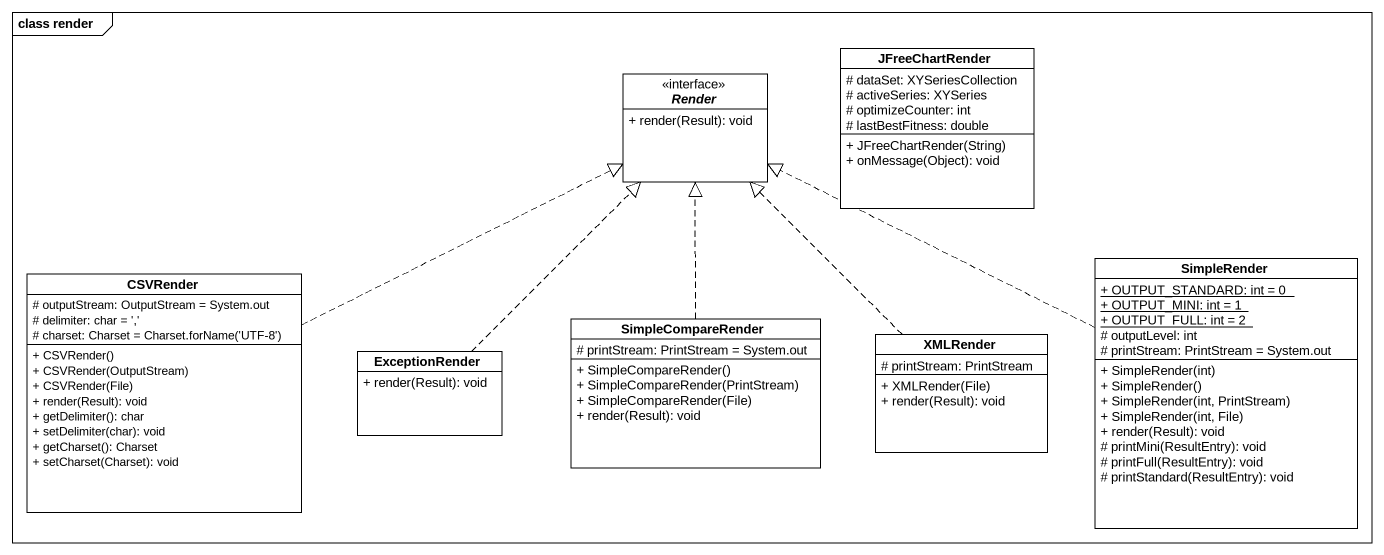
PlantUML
@startuml
mainframe class render
hide circle
hide empty members
skinparam classAttributeIconSize 0
interface Render <<interface>> {
  + render(Result): void
}
class JFreeChartRender {
  # dataSet: XYSeriesCollection
  # activeSeries: XYSeries
  # optimizeCounter: int
  # lastBestFitness: double
  + JFreeChartRender(String)
  + onMessage(Object): void
}
class CSVRender {
  # outputStream: OutputStream = System.out
  # delimiter: char = ','
  {field} # charset: Charset = Charset.forName('UTF-8')
  + CSVRender()
  + CSVRender(OutputStream)
  + CSVRender(File)
  + render(Result): void
  + getDelimiter(): char
  + setDelimiter(char): void
  + getCharset(): Charset
  + setCharset(Charset): void
}
class SimpleRender {
  {static} + OUTPUT_STANDARD: int = 0
  {static} + OUTPUT_MINI: int = 1
  {static} + OUTPUT_FULL: int = 2
  # outputLevel: int
  # printStream: PrintStream = System.out
  + SimpleRender(int)
  + SimpleRender()
  + SimpleRender(int, PrintStream)
  + SimpleRender(int, File)
  + render(Result): void
  # printMini(ResultEntry): void
  # printFull(ResultEntry): void
  # printStandard(ResultEntry): void
}
class ExceptionRender {
  + render(Result): void
}
class SimpleCompareRender {
  # printStream: PrintStream = System.out
  + SimpleCompareRender()
  + SimpleCompareRender(PrintStream)
  + SimpleCompareRender(File)
  + render(Result): void
}
class XMLRender {
  # printStream: PrintStream
  + XMLRender(File)
  + render(Result): void
}
CSVRender .right.|> Render
SimpleRender .left.|> Render
ExceptionRender .up.|> Render
SimpleCompareRender .up.|> Render
XMLRender .up.|> Render
@enduml
